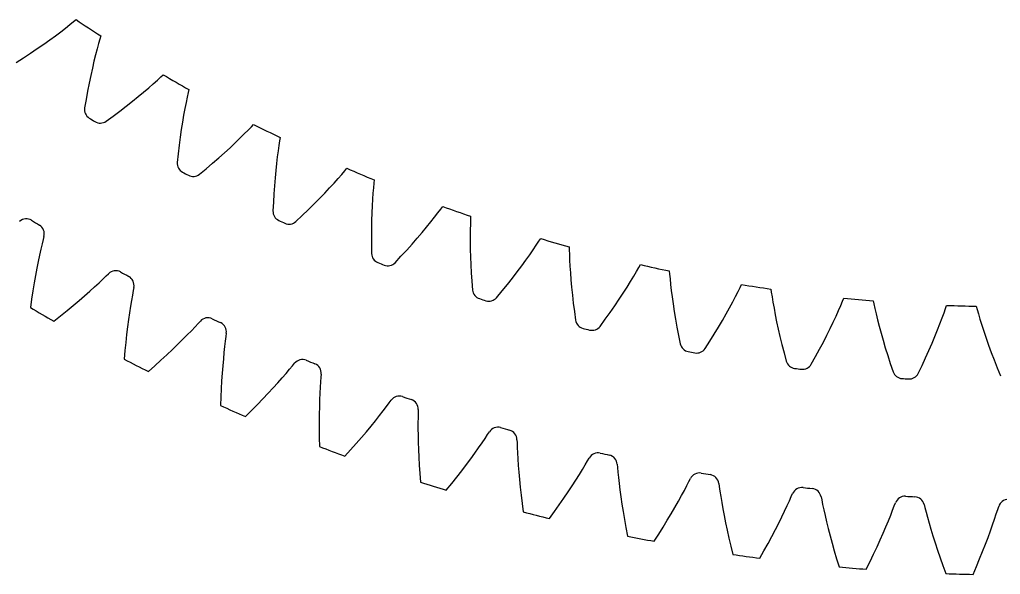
# Model space of a CAD drawing. Header units: millimetres. Extents: x -58 to 58, y -58 to 58.
# Drawn here: x -29.67 to -0.38, y -57.99 to -41.43 of the extents above; entities that cross this region are included whole.
import ezdxf

# ---------------------------------------------------------------- set-up
doc = ezdxf.new("R2010")
doc.units = ezdxf.units.MM

msp = doc.modelspace()

# ---------------------------------------------------------------- linework, layer by layer
at = {"layer": 'thin_ring_external'}
for p, q in [((-28.964827, -47.993334), (-28.997549, -48.127363)), ((-28.943296, -47.901146), (-28.964827, -47.993334)), ((-29.0345, -48.284723), (-29.073818, -48.459811)), ((-28.997549, -48.127363), (-29.0345, -48.284723)), ((-29.073818, -48.459811), (-29.114394, -48.649687)), ((-29.155453, -48.852503), (-29.196403, -49.066979)), ((-29.114394, -48.649687), (-29.155453, -48.852503)), ((-29.196403, -49.066979), (-29.236766, -49.292169)), ((-27.298546, -49.286976), (-27.180744, -49.176295)), ((-27.180744, -49.176295), (-27.081033, -49.080944)), ((-27.081033, -49.080944), (-27.011961, -49.016203)), ((-29.236766, -49.292169), (-29.276144, -49.527343)), ((-27.574668, -49.538648), (-27.430519, -49.40857)), ((-27.430519, -49.40857), (-27.298546, -49.286976)), ((-26.26058, -49.422831), (-26.277, -49.516065)), ((-29.314192, -49.771916), (-29.35061, -50.02541)), ((-29.276144, -49.527343), (-29.314192, -49.771916)), ((-27.895049, -49.818316), (-27.729782, -49.675615)), ((-27.729782, -49.675615), (-27.574668, -49.538648)), ((-26.302288, -49.651692), (-26.330515, -49.810849)), ((-26.277, -49.516065), (-26.302288, -49.651692)), ((-28.253865, -50.117555), (-28.069888, -49.965867)), ((-28.069888, -49.965867), (-27.895049, -49.818316)), ((-26.360127, -49.987837), (-26.390182, -50.17966)), ((-26.330515, -49.810849), (-26.360127, -49.987837)), ((-28.647971, -50.431079), (-28.446648, -50.272793)), ((-28.446648, -50.272793), (-28.253865, -50.117555)), ((-26.420006, -50.38443), (-26.449079, -50.600836)), ((-26.390182, -50.17966), (-26.420006, -50.38443)), ((-26.449079, -50.600836), (-26.476976, -50.827908)), ((-24.541985, -50.715951), (-24.430459, -50.598948)), ((-24.430459, -50.598948), (-24.336152, -50.498248)), ((-24.336152, -50.498248), (-24.270751, -50.429801)), ((-26.476976, -50.827908), (-26.503338, -51.064894)), ((-24.803823, -50.982451), (-24.667058, -50.84463)), ((-24.667058, -50.84463), (-24.541985, -50.715951)), ((-23.509369, -50.888416), (-23.527148, -51.025231)), ((-23.49811, -50.794419), (-23.509369, -50.888416)), ((-26.503338, -51.064894), (-26.527855, -51.311191)), ((-25.108311, -51.279344), (-24.951157, -51.127755)), ((-24.951157, -51.127755), (-24.803823, -50.982451)), ((-23.546564, -51.185701), (-23.566382, -51.364052)), ((-23.527148, -51.025231), (-23.546564, -51.185701)), ((-26.527855, -51.311191), (-26.550254, -51.566307)), ((-25.450098, -51.597895), (-25.274756, -51.436302)), ((-25.274756, -51.436302), (-25.108311, -51.279344)), ((-23.585824, -51.557239), (-23.604322, -51.763341)), ((-23.566382, -51.364052), (-23.585824, -51.557239)), ((-25.826334, -51.932653), (-25.634037, -51.763516)), ((-25.634037, -51.763516), (-25.450098, -51.597895)), ((-23.604322, -51.763341), (-23.62143, -51.98102)), ((-21.605979, -51.867934), (-21.517362, -51.762192)), ((-21.517362, -51.762192), (-21.455832, -51.690246)), ((-23.62143, -51.98102), (-23.636775, -52.209284)), ((-21.95765, -52.271422), (-21.828685, -52.126276)), ((-21.828685, -52.126276), (-21.71089, -51.990902)), ((-21.71089, -51.990902), (-21.605979, -51.867934)), ((-20.670342, -52.106222), (-20.680557, -52.243808)), ((-20.664278, -52.011747), (-20.670342, -52.106222)), ((-23.636775, -52.209284), (-23.650042, -52.447362)), ((-22.245321, -52.584638), (-22.096755, -52.424621)), ((-22.096755, -52.424621), (-21.95765, -52.271422)), ((-20.691104, -52.405104), (-20.701066, -52.584275)), ((-20.680557, -52.243808), (-20.691104, -52.405104)), ((-23.660954, -52.694636), (-23.669265, -52.950598)), ((-23.650042, -52.447362), (-23.660954, -52.694636)), ((-22.402866, -52.750527), (-22.245321, -52.584638)), ((-20.701066, -52.584275), (-20.709836, -52.77824)), ((-22.743575, -53.097036), (-22.56904, -52.921533)), ((-22.56904, -52.921533), (-22.402866, -52.750527)), ((-20.716953, -52.985049), (-20.722043, -53.20334)), ((-20.709836, -52.77824), (-20.716953, -52.985049)), ((-18.81386, -53.107959), (-18.715882, -52.979398)), ((-18.715882, -52.979398), (-18.633225, -52.868935)), ((-18.633225, -52.868935), (-18.575752, -52.793709)), ((-22.926264, -53.276509), (-22.743575, -53.097036)), ((-20.722043, -53.20334), (-20.724791, -53.432102)), ((-19.044792, -53.401647), (-18.924019, -53.249617)), ((-18.924019, -53.249617), (-18.81386, -53.107959)), ((-17.771159, -53.303722), (-17.772805, -53.465354)), ((-17.768539, -53.165782), (-17.771159, -53.303722)), ((-17.767689, -53.071117), (-17.768539, -53.165782)), ((-20.724791, -53.432102), (-20.724922, -53.670549)), ((-19.314772, -53.730234), (-19.175247, -53.562276)), ((-19.175247, -53.562276), (-19.044792, -53.401647)), ((-17.772805, -53.465354), (-17.772882, -53.644802)), ((-20.724922, -53.670549), (-20.722196, -53.918049)), ((-19.46294, -53.904549), (-19.314772, -53.730234)), ((-17.772882, -53.644802), (-17.770953, -53.838956)), ((-17.770953, -53.838956), (-17.766667, -54.045842)), ((-15.768946, -53.929966), (-15.6925, -53.815117)), ((-15.6925, -53.815117), (-15.639257, -53.736839)), ((-20.722196, -53.918049), (-20.716394, -54.174081)), ((-19.784043, -54.269302), (-19.619441, -54.084451)), ((-19.619441, -54.084451), (-19.46294, -53.904549)), ((-17.766667, -54.045842), (-17.759724, -54.264082)), ((-15.961881, -54.21124), (-15.859693, -54.063729)), ((-15.859693, -54.063729), (-15.768946, -53.929966)), ((-14.81714, -53.969312), (-14.812774, -54.06388)), ((-14.812774, -54.06388), (-14.807791, -54.201755)), ((-19.956567, -54.458566), (-19.784043, -54.269302)), ((-17.759724, -54.264082), (-17.749866, -54.492649)), ((-16.195504, -54.537264), (-16.074096, -54.369692)), ((-16.074096, -54.369692), (-15.961881, -54.21124)), ((-14.807791, -54.201755), (-14.80053, -54.363232)), ((-14.80053, -54.363232), (-14.790722, -54.542412)), ((-17.749866, -54.492649), (-17.736862, -54.730741)), ((-17.736862, -54.730741), (-17.720505, -54.977715)), ((-16.463905, -54.894866), (-16.325564, -54.712653)), ((-16.325564, -54.712653), (-16.195504, -54.537264)), ((-14.790722, -54.542412), (-14.778101, -54.736164)), ((-14.778101, -54.736164), (-14.762424, -54.9425)), ((-12.857361, -54.855309), (-12.77412, -54.71675)), ((-12.77412, -54.71675), (-12.704117, -54.597864)), ((-12.704117, -54.597864), (-12.655267, -54.516772)), ((-11.821592, -54.703603), (-11.812023, -54.797787)), ((-17.720505, -54.977715), (-17.700608, -55.233038)), ((-16.610258, -55.083115), (-16.463905, -54.894866)), ((-14.762424, -54.9425), (-14.743469, -55.160027)), ((-13.054583, -55.172618), (-12.951267, -55.008225)), ((-12.951267, -55.008225), (-12.857361, -54.855309)), ((-11.812023, -54.797787), (-11.799453, -54.935178)), ((-11.799453, -54.935178), (-11.783307, -55.09601)), ((-16.926263, -55.475234), (-16.764427, -55.276753)), ((-16.764427, -55.276753), (-16.610258, -55.083115)), ((-14.743469, -55.160027), (-14.721035, -55.387703)), ((-13.286777, -55.528911), (-13.166575, -55.346624)), ((-13.166575, -55.346624), (-13.054583, -55.172618)), ((-11.783307, -55.09601), (-11.763643, -55.274378)), ((-11.763643, -55.274378), (-11.740368, -55.467141)), ((-9.815981, -55.480295), (-9.740499, -55.337361)), ((-9.740499, -55.337361), (-9.677152, -55.2148)), ((-9.677152, -55.2148), (-9.632844, -55.13114)), ((-8.790142, -55.271762), (-8.775399, -55.365276)), ((-8.775399, -55.365276), (-8.75528, -55.501766)), ((-14.721035, -55.387703), (-14.694935, -55.624717)), ((-14.694935, -55.624717), (-14.664998, -55.870415)), ((-13.414869, -55.718469), (-13.286777, -55.528911)), ((-11.740368, -55.467141), (-11.713348, -55.6723)), ((-9.995424, -55.807987), (-9.901321, -55.638152)), ((-9.901321, -55.638152), (-9.815981, -55.480295)), ((-8.75528, -55.501766), (-8.730299, -55.661464)), ((-6.620797, -55.66405), (-6.581165, -55.578076)), ((-14.664998, -55.870415), (-14.631065, -56.124254)), ((-13.693898, -56.116331), (-13.55063, -55.914495)), ((-13.55063, -55.914495), (-13.414869, -55.718469)), ((-11.713348, -55.6723), (-11.682439, -55.888452)), ((-11.682439, -55.888452), (-11.647497, -56.114546)), ((-10.097661, -55.987898), (-9.995424, -55.807987)), ((-8.730299, -55.661464), (-8.700839, -55.838477)), ((-8.700839, -55.838477), (-8.66698, -56.029666)), ((-6.821305, -56.099108), (-6.74479, -55.93679)), ((-6.74479, -55.93679), (-6.677297, -55.789915)), ((-6.677297, -55.789915), (-6.620797, -55.66405)), ((-5.731997, -55.672062), (-5.712125, -55.764621)), ((-5.712125, -55.764621), (-5.684517, -55.899796)), ((-5.684517, -55.899796), (-5.650777, -56.057875)), ((-3.593817, -56.073036), (-3.544336, -55.94425)), ((-3.544336, -55.94425), (-3.5095, -55.856223)), ((-2.656444, -55.903287), (-2.631503, -55.994612)), ((-13.844555, -56.323426), (-13.693898, -56.116331)), ((-11.647497, -56.114546), (-11.608379, -56.349763)), ((-10.325093, -56.372856), (-10.207637, -56.17653)), ((-10.207637, -56.17653), (-10.097661, -55.987898)), ((-8.66698, -56.029666), (-8.628699, -56.233025)), ((-8.628699, -56.233025), (-8.58593, -56.447145)), ((-6.905909, -56.273869), (-6.821305, -56.099108)), ((-5.650777, -56.057875), (-5.61161, -56.232997)), ((-5.61161, -56.232997), (-5.56727, -56.42203)), ((-3.720572, -56.389693), (-3.653116, -56.223406)), ((-3.653116, -56.223406), (-3.593817, -56.073036)), ((-2.631503, -55.994612), (-2.59649, -56.12806)), ((-2.59649, -56.12806), (-2.554093, -56.284041)), ((-0.550347, -56.339274), (-0.499421, -56.185865)), ((-0.499421, -56.185865), (-0.457111, -56.054549)), ((-0.457111, -56.054549), (-0.427177, -55.964737)), ((-11.608379, -56.349763), (-11.564953, -56.593439)), ((-10.449849, -56.576063), (-10.325093, -56.372856)), ((-8.58593, -56.447145), (-8.538585, -56.670972)), ((-7.097498, -56.653543), (-6.998079, -56.459139)), ((-6.998079, -56.459139), (-6.905909, -56.273869)), ((-5.56727, -56.42203), (-5.517846, -56.622971)), ((-3.795421, -56.56885), (-3.720572, -56.389693)), ((-2.554093, -56.284041), (-2.505339, -56.456739)), ((-2.505339, -56.456739), (-2.450653, -56.643042)), ((-0.673406, -56.692032), (-0.608541, -56.509024)), ((-0.608541, -56.509024), (-0.550347, -56.339274)), ((-11.564953, -56.593439), (-11.517089, -56.845023)), ((-10.7208, -57.000565), (-10.581781, -56.785486)), ((-10.581781, -56.785486), (-10.449849, -56.576063)), ((-8.538585, -56.670972), (-8.48657, -56.903677)), ((-7.20396, -56.856041), (-7.097498, -56.653543)), ((-5.517846, -56.622971), (-5.463346, -56.834411)), ((-3.965804, -56.958501), (-3.877245, -56.758915)), ((-3.877245, -56.758915), (-3.795421, -56.56885)), ((-2.450653, -56.643042), (-2.390234, -56.840956)), ((-0.744636, -56.886317), (-0.673406, -56.692032)), ((-8.48657, -56.903677), (-8.429786, -57.14459)), ((-7.437527, -57.282184), (-7.317333, -57.065812)), ((-7.317333, -57.065812), (-7.20396, -56.856041)), ((-5.463346, -56.834411), (-5.403743, -57.055289)), ((-5.403743, -57.055289), (-5.338987, -57.284775)), ((-4.060949, -57.166556), (-3.965804, -56.958501)), ((-2.390234, -56.840956), (-2.324169, -57.049072)), ((-2.324169, -57.049072), (-2.252489, -57.266332)), ((-0.905605, -57.303458), (-0.822066, -57.090478)), ((-0.822066, -57.090478), (-0.744636, -56.886317)), ((-8.429786, -57.14459), (-8.368135, -57.393156)), ((-7.564488, -57.504596), (-7.437527, -57.282184)), ((-5.338987, -57.284775), (-5.269018, -57.522195)), ((-4.270686, -57.604919), (-4.162594, -57.382254)), ((-4.162594, -57.382254), (-4.060949, -57.166556)), ((-2.252489, -57.266332), (-2.17519, -57.491902)), ((-0.995213, -57.524428), (-0.905605, -57.303458)), ((-5.269018, -57.522195), (-5.193768, -57.766987)), ((-4.385202, -57.833987), (-4.270686, -57.604919)), ((-2.17519, -57.491902), (-2.092248, -57.725107)), ((-1.090875, -57.75271), (-0.995213, -57.524428)), ((-2.092248, -57.725107), (-2.003628, -57.965382)), ((-1.192598, -57.987738), (-1.090875, -57.75271))]:
    msp.add_line(p, q, dxfattribs=at)
for centre, radius, start, end in [((-29.470616, -47.676884), 0.3, 58.278455, 131.94392), ((0, 0), 55.75, 238.278455, 238.56365), ((-29.232936, -47.822986), 0.3, 344.898185, 58.56365), ((-26.799453, -49.227958), 0.3, 61.43635, 135.101815), ((0, 0), 55.75, 241.43635, 241.721545), ((-26.554085, -49.360744), 0.3, 348.05608, 61.721545), ((0, 0), 58, 239.599253, 240.400747), ((-24.0469, -50.629528), 0.3, 64.594244, 138.259709), ((0, 0), 55.75, 244.594244, 244.87944), ((-23.79459, -50.748596), 0.3, 351.213975, 64.87944), ((0, 0), 58, 242.757148, 243.558641), ((-21.221318, -51.877338), 0.3, 67.752139, 141.417604), ((0, 0), 55.75, 247.752139, 248.037335), ((-20.962832, -51.982326), 0.3, 354.37187, 68.037335), ((-18.331288, -52.967598), 0.3, 70.910034, 144.575499), ((0, 0), 55.75, 250.910034, 251.195229), ((0, 0), 58, 245.915043, 246.716536), ((-18.06741, -53.058187), 0.3, 357.529764, 71.195229), ((-15.385586, -53.896997), 0.3, 74.067929, 147.733393), ((0, 0), 55.75, 254.067929, 254.353124), ((-15.117118, -53.972912), 0.3, 0.687659, 74.353124), ((0, 0), 58, 249.072938, 249.874431), ((-12.393158, -54.662712), 0.3, 77.225823, 150.891288), ((0, 0), 55.75, 257.225823, 257.511019), ((-12.120916, -54.723723), 0.3, 3.845554, 77.511019), ((-9.363093, -55.262419), 0.3, 80.383718, 154.049183), ((0, 0), 55.75, 260.383718, 260.668913), ((-9.087904, -55.30834), 0.3, 7.003449, 80.668913), ((0, 0), 58, 252.230832, 253.032326), ((-6.304592, -55.694296), 0.3, 83.541613, 157.207078), ((0, 0), 55.75, 263.541613, 263.826808), ((-6.027291, -55.724988), 0.3, 10.161343, 83.826808), ((-3.226945, -55.957031), 0.3, 86.699508, 160.364972), ((0, 0), 55.75, 266.699508, 266.984703), ((-2.948374, -55.9724), 0.3, 13.319238, 86.984703), ((-0.139497, -56.049826), 0.3, 89.857402, 163.522867), ((0, 0), 58, 255.388727, 256.19022), ((0, 0), 58, 258.546622, 259.348115), ((0, 0), 58, 261.704517, 262.50601), ((0, 0), 58, 264.862411, 265.663904), ((0, 0), 58, 268.020306, 268.821799)]:
    msp.add_arc(centre, radius, start, end, dxfattribs=at)
at = {"layer": 'thin_ring_internal'}
for p, q in [((-28.298038, -41.684332), (-28.168827, -41.582782)), ((-28.168827, -41.582782), (-28.059462, -41.495025)), ((-28.059462, -41.495025), (-27.985325, -41.434546)), ((-28.600889, -41.913997), (-28.442791, -41.795509)), ((-28.442791, -41.795509), (-28.298038, -41.684332)), ((-29.143866, -42.299905), (-28.952202, -42.167186)), ((-28.952202, -42.167186), (-28.770994, -42.038262)), ((-28.770994, -42.038262), (-28.600889, -41.913997)), ((-27.314003, -42.149209), (-27.357156, -42.307784)), ((-27.275816, -42.014287), (-27.314003, -42.149209)), ((-27.249018, -41.922441), (-27.275816, -42.014287)), ((-29.556719, -42.574046), (-29.345498, -42.435719)), ((-29.345498, -42.435719), (-29.143866, -42.299905)), ((-27.357156, -42.307784), (-27.403117, -42.484422)), ((-29.776391, -42.714972), (-29.556719, -42.574046)), ((-27.450608, -42.676201), (-27.49874, -42.881288)), ((-27.403117, -42.484422), (-27.450608, -42.676201)), ((-27.49874, -42.881288), (-27.546835, -43.098417)), ((-27.594349, -43.326653), (-27.640827, -43.565275)), ((-27.546835, -43.098417), (-27.594349, -43.326653)), ((-25.815875, -43.467201), (-25.678241, -43.347324)), ((-25.678241, -43.347324), (-25.555526, -43.238011)), ((-25.555526, -43.238011), (-25.451771, -43.143688)), ((-25.451771, -43.143688), (-25.381497, -43.07876)), ((-27.640827, -43.565275), (-27.685882, -43.813708)), ((-26.128511, -43.729697), (-25.966379, -43.595196)), ((-25.966379, -43.595196), (-25.815875, -43.467201)), ((-24.637645, -43.613724), (-24.667453, -43.75074)), ((-24.616552, -43.520402), (-24.637645, -43.613724)), ((-27.685882, -43.813708), (-27.730037, -44.070935)), ((-26.484569, -44.013799), (-26.301439, -43.869533)), ((-26.301439, -43.869533), (-26.128511, -43.729697)), ((-24.700763, -43.911671), (-24.735763, -44.090804)), ((-24.667453, -43.75074), (-24.700763, -43.911671)), ((-26.879763, -44.312835), (-26.677458, -44.161768)), ((-26.677458, -44.161768), (-26.484569, -44.013799)), ((-24.735763, -44.090804), (-24.771358, -44.285142)), ((-27.090342, -44.467017), (-26.879763, -44.312835)), ((-24.806773, -44.492803), (-24.84141, -44.712481)), ((-24.771358, -44.285142), (-24.806773, -44.492803)), ((-24.84141, -44.712481), (-24.874783, -44.943209)), ((-22.961037, -44.845884), (-22.845284, -44.729225)), ((-22.845284, -44.729225), (-22.747532, -44.628693)), ((-22.747532, -44.628693), (-22.68139, -44.559562)), ((-24.874783, -44.943209), (-24.906484, -45.18424)), ((-23.386914, -45.255251), (-23.23337, -45.111024)), ((-23.23337, -45.111024), (-23.09103, -44.974006)), ((-23.09103, -44.974006), (-22.961037, -44.845884)), ((-21.906015, -45.047719), (-21.927332, -45.18631)), ((-21.890707, -44.953275), (-21.906015, -45.047719)), ((-24.906484, -45.18424), (-24.93616, -45.434976)), ((-23.724807, -45.560733), (-23.550906, -45.405467)), ((-23.550906, -45.405467), (-23.386914, -45.255251)), ((-21.950672, -45.348986), (-21.974577, -45.529934)), ((-21.927332, -45.18631), (-21.950672, -45.348986)), ((-24.93616, -45.434976), (-24.964395, -45.694433)), ((-23.908221, -45.720296), (-23.724807, -45.560733)), ((-21.974577, -45.529934), (-21.998141, -45.726095)), ((-24.301531, -46.050384), (-24.100843, -45.883531)), ((-24.100843, -45.883531), (-23.908221, -45.720296)), ((-22.020706, -45.935543), (-22.041753, -46.156936)), ((-21.998141, -45.726095), (-22.020706, -45.935543)), ((-20.048383, -46.050764), (-19.957005, -45.944406)), ((-19.957005, -45.944406), (-19.895243, -45.871334)), ((-22.041753, -46.156936), (-22.060859, -46.389281)), ((-20.278594, -46.31021), (-20.156735, -46.174328)), ((-20.156735, -46.174328), (-20.048383, -46.050764)), ((-19.081823, -46.215625), (-19.091288, -46.310832)), ((-22.060859, -46.389281), (-22.077662, -46.631806)), ((-20.556603, -46.609137), (-20.412228, -46.455731)), ((-20.412228, -46.455731), (-20.278594, -46.31021)), ((-19.104033, -46.450473), (-19.117314, -46.614278)), ((-19.091288, -46.310832), (-19.104033, -46.450473)), ((-22.077662, -46.631806), (-22.091846, -46.883893)), ((-20.875049, -46.93484), (-20.711036, -46.769163)), ((-20.711036, -46.769163), (-20.556603, -46.609137)), ((-19.130035, -46.796354), (-19.141478, -46.993593)), ((-19.117314, -46.614278), (-19.130035, -46.796354)), ((-22.091846, -46.883893), (-22.104055, -47.144597)), ((-21.2305, -47.280175), (-21.048292, -47.105391)), ((-21.048292, -47.105391), (-20.875049, -46.93484)), ((-19.141478, -46.993593), (-19.151106, -47.204033)), ((-17.175431, -47.197618), (-17.090774, -47.085835)), ((-17.090774, -47.085835), (-17.033628, -47.0091)), ((-21.420535, -47.459066), (-21.2305, -47.280175)), ((-19.158485, -47.426302), (-19.163251, -47.659382)), ((-19.151106, -47.204033), (-19.158485, -47.426302)), ((-17.389233, -47.470744), (-17.27597, -47.327618)), ((-17.27597, -47.327618), (-17.175431, -47.197618)), ((-16.204141, -47.398273), (-16.208266, -47.538434)), ((-16.200556, -47.302664), (-16.204141, -47.398273)), ((-19.163251, -47.659382), (-19.165092, -47.902482)), ((-17.648313, -47.786218), (-17.513656, -47.624215)), ((-17.513656, -47.624215), (-17.389233, -47.470744)), ((-16.211437, -47.702745), (-16.212925, -47.885258)), ((-16.208266, -47.538434), (-16.211437, -47.702745)), ((-19.165092, -47.902482), (-19.16373, -48.154964)), ((-17.946105, -48.130907), (-17.792602, -47.955447)), ((-17.792602, -47.955447), (-17.648313, -47.786218)), ((-16.212925, -47.885258), (-16.212205, -48.082829)), ((-14.159712, -48.048653), (-14.107398, -47.968545)), ((-19.16373, -48.154964), (-19.159867, -48.415924)), ((-18.279622, -48.497469), (-18.10852, -48.3118)), ((-18.10852, -48.3118), (-17.946105, -48.130907)), ((-16.212205, -48.082829), (-16.20886, -48.293461)), ((-16.20886, -48.293461), (-16.202541, -48.515763)), ((-14.43391, -48.451204), (-14.329673, -48.301377)), ((-14.329673, -48.301377), (-14.237327, -48.165434)), ((-14.237327, -48.165434), (-14.159712, -48.048653)), ((-13.257834, -48.210267), (-13.255527, -48.305915)), ((-13.255527, -48.305915), (-13.251015, -48.446064)), ((-18.458285, -48.687719), (-18.279622, -48.497469)), ((-16.202541, -48.515763), (-16.19295, -48.748695)), ((-14.673077, -48.782029), (-14.548648, -48.612044)), ((-14.548648, -48.612044), (-14.43391, -48.451204)), ((-13.251015, -48.446064), (-13.244065, -48.610259)), ((-13.244065, -48.610259), (-13.234315, -48.792518)), ((-16.19295, -48.748695), (-16.179821, -48.991447)), ((-14.806674, -48.95982), (-14.673077, -48.782029)), ((-13.234315, -48.792518), (-13.221433, -48.989669)), ((-11.245215, -48.950543), (-11.174937, -48.829205)), ((-11.174937, -48.829205), (-11.127654, -48.746029)), ((-16.179821, -48.991447), (-16.162919, -49.243366)), ((-15.100056, -49.334945), (-14.949085, -49.144397)), ((-14.949085, -49.144397), (-14.806674, -48.95982)), ((-13.221433, -48.989669), (-13.205127, -49.199697)), ((-13.205127, -49.199697), (-13.185136, -49.421188)), ((-11.423833, -49.247873), (-11.329017, -49.091913)), ((-11.329017, -49.091913), (-11.245215, -48.950543)), ((-10.26482, -48.934992), (-10.256629, -49.030317)), ((-10.256629, -49.030317), (-10.243498, -49.169923)), ((-10.243498, -49.169923), (-10.226454, -49.333378)), ((-16.162919, -49.243366), (-16.142999, -49.503594)), ((-15.259403, -49.530795), (-15.100056, -49.334945)), ((-13.185136, -49.421188), (-13.161223, -49.653088)), ((-11.642181, -49.592794), (-11.528453, -49.415471)), ((-11.528453, -49.415471), (-11.423833, -49.247873)), ((-10.226454, -49.333378), (-10.205502, -49.514691)), ((-8.210447, -49.549966), (-8.147771, -49.424531)), ((-8.147771, -49.424531), (-8.105698, -49.338602)), ((-7.232869, -49.47409), (-7.218825, -49.56873)), ((-15.426015, -49.731683), (-15.259403, -49.530795)), ((-13.161223, -49.653088), (-13.133176, -49.894571)), ((-11.895358, -49.971466), (-11.76458, -49.778472)), ((-11.76458, -49.778472), (-11.642181, -49.592794)), ((-10.205502, -49.514691), (-10.180508, -49.710675)), ((-10.180508, -49.710675), (-10.151304, -49.919301)), ((-8.370422, -49.857727), (-8.285387, -49.696226)), ((-8.285387, -49.696226), (-8.210447, -49.549966)), ((-7.218825, -49.56873), (-7.197125, -49.707262)), ((-7.197125, -49.707262), (-7.17005, -49.869359)), ((-5.089699, -49.832373), (-5.052996, -49.744017)), ((-13.133176, -49.894571), (-13.100797, -50.144972)), ((-12.034312, -50.170946), (-11.895358, -49.971466)), ((-10.151304, -49.919301), (-10.117715, -50.139141)), ((-8.567123, -50.215436), (-8.464526, -50.031448)), ((-8.464526, -50.031448), (-8.370422, -49.857727)), ((-7.17005, -49.869359), (-7.137976, -50.049038)), ((-7.137976, -50.049038), (-7.100965, -50.243112)), ((-5.210328, -50.112025), (-5.144534, -49.961428)), ((-5.144534, -49.961428), (-5.089699, -49.832373)), ((-4.17348, -49.825516), (-4.153637, -49.919112)), ((-4.153637, -49.919112), (-4.12345, -50.056046)), ((-4.12345, -50.056046), (-4.086448, -50.216168)), ((-2.059105, -50.18337), (-2.012319, -50.051184)), ((-2.012319, -50.051184), (-1.981125, -49.960736)), ((-1.098261, -49.987937), (-1.072694, -50.080134)), ((-1.072694, -50.080134), (-1.034134, -50.214949)), ((-13.100797, -50.144972), (-13.064895, -50.40348)), ((-12.33523, -50.586998), (-12.181301, -50.376234)), ((-12.181301, -50.376234), (-12.034312, -50.170946)), ((-10.117715, -50.139141), (-10.079572, -50.369129)), ((-10.079572, -50.369129), (-10.036711, -50.608427)), ((-8.677859, -50.408297), (-8.567123, -50.215436)), ((-7.100965, -50.243112), (-7.058973, -50.449544)), ((-5.36849, -50.457639), (-5.28526, -50.278454)), ((-5.28526, -50.278454), (-5.210328, -50.112025)), ((-4.086448, -50.216168), (-4.043374, -50.393532)), ((-2.180048, -50.508458), (-2.115504, -50.337731)), ((-2.115504, -50.337731), (-2.059105, -50.18337)), ((-1.034134, -50.214949), (-0.987345, -50.37249)), ((-0.987345, -50.37249), (-0.933433, -50.546866)), ((-10.036711, -50.608427), (-9.988979, -50.85636)), ((-8.922918, -50.816632), (-8.796507, -50.608975)), ((-8.796507, -50.608975), (-8.677859, -50.408297)), ((-7.058973, -50.449544), (-7.011914, -50.666899)), ((-7.011914, -50.666899), (-6.959685, -50.894103)), ((-5.558219, -50.846906), (-5.459566, -50.647593)), ((-5.459566, -50.647593), (-5.36849, -50.457639)), ((-4.043374, -50.393532), (-3.994485, -50.584959)), ((-3.994485, -50.584959), (-3.939865, -50.788414)), ((-2.25209, -50.692426), (-2.180048, -50.508458)), ((-0.933433, -50.546866), (-0.872853, -50.73492)), ((-9.988979, -50.85636), (-9.937231, -51.112168)), ((-9.05699, -51.030579), (-8.922918, -50.816632)), ((-6.959685, -50.894103), (-6.902174, -51.130309)), ((-5.664289, -51.054507), (-5.558219, -50.846906)), ((-3.939865, -50.788414), (-3.879514, -51.002461)), ((-2.417496, -51.092635), (-2.331299, -50.887627)), ((-2.331299, -50.887627), (-2.25209, -50.692426)), ((-0.872853, -50.73492), (-0.805811, -50.934627)), ((-0.805811, -50.934627), (-0.732399, -51.144552)), ((-9.197652, -51.250419), (-9.05699, -51.030579)), ((-6.902174, -51.130309), (-6.83927, -51.374833)), ((-5.777676, -51.269552), (-5.664289, -51.054507)), ((-3.879514, -51.002461), (-3.813398, -51.226018)), ((-3.813398, -51.226018), (-3.741455, -51.458236)), ((-2.510584, -51.306373), (-2.417496, -51.092635)), ((-0.732399, -51.144552), (-0.652645, -51.363615)), ((-6.83927, -51.374833), (-6.771872, -51.62697)), ((-6.025185, -51.71943), (-5.898323, -51.491347)), ((-5.898323, -51.491347), (-5.777676, -51.269552)), ((-3.741455, -51.458236), (-3.663617, -51.698423)), ((-2.717282, -51.756791), (-2.610518, -51.52799)), ((-2.610518, -51.52799), (-2.510584, -51.306373)), ((-0.652645, -51.363615), (-0.566543, -51.590964)), ((-3.663617, -51.698423), (-3.580825, -51.945933)), ((-2.829862, -51.992251), (-2.717282, -51.756791)), ((-0.566543, -51.590964), (-0.474067, -51.825904)), ((-0.474067, -51.825904), (-0.376195, -52.067847))]:
    msp.add_line(p, q, dxfattribs=at)
for centre, radius, start, end in [((0, 0), 50, 235.964498, 236.976679), ((0, 0), 50, 239.49391, 240.50609), ((-27.433421, -44.115869), 0.3, 171.385793, 238.124615), ((0, 0), 52.25, 238.124615, 238.345973), ((-27.262779, -44.221526), 0.3, 238.345973, 305.084795), ((0, 0), 50, 243.023321, 244.035502), ((-24.665576, -45.721022), 0.3, 174.915205, 241.654027), ((0, 0), 52.25, 241.654027, 241.875385), ((0, 0), 50, 246.552733, 247.564914), ((-24.488753, -45.815974), 0.3, 241.875385, 308.614207), ((-21.804166, -47.15274), 0.3, 178.444617, 245.183439), ((0, 0), 50, 250.082145, 251.094326), ((0, 0), 52.25, 245.183439, 245.404797), ((-21.621833, -47.236626), 0.3, 245.404797, 312.143618), ((0, 0), 50, 253.611557, 254.623737), ((-18.860045, -48.405591), 0.3, 181.974029, 248.712851), ((0, 0), 52.25, 248.712851, 248.934208), ((-18.672894, -48.478093), 0.3, 248.934208, 315.67303), ((0, 0), 50, 257.140968, 258.153149), ((-15.844382, -49.474822), 0.3, 185.50344, 252.242262), ((0, 0), 50, 260.67038, 261.682561), ((0, 0), 52.25, 252.242262, 252.46362), ((-15.653122, -49.535667), 0.3, 252.46362, 319.202442), ((0, 0), 50, 264.199792, 265.211973), ((0, 0), 50, 267.729204, 268.741385), ((-12.768615, -50.35638), 0.3, 189.032852, 255.771674), ((0, 0), 52.25, 255.771674, 255.993032), ((-12.573973, -50.405334), 0.3, 255.993032, 322.731854), ((-9.644413, -51.046918), 0.3, 192.562264, 259.301086), ((-9.447126, -51.083797), 0.3, 259.522444, 326.261265), ((0, 0), 52.25, 259.301086, 259.522444), ((-6.483626, -51.543817), 0.3, 196.091676, 262.830498), ((0, 0), 52.25, 262.830498, 263.051855), ((-6.284443, -51.568481), 0.3, 263.051855, 329.790677), ((-3.298245, -51.845193), 0.3, 199.621088, 266.359909), ((0, 0), 52.25, 266.359909, 266.581267), ((-3.097921, -51.857549), 0.3, 266.581267, 333.320089)]:
    msp.add_arc(centre, radius, start, end, dxfattribs=at)

doc.saveas('drawing.dxf')
